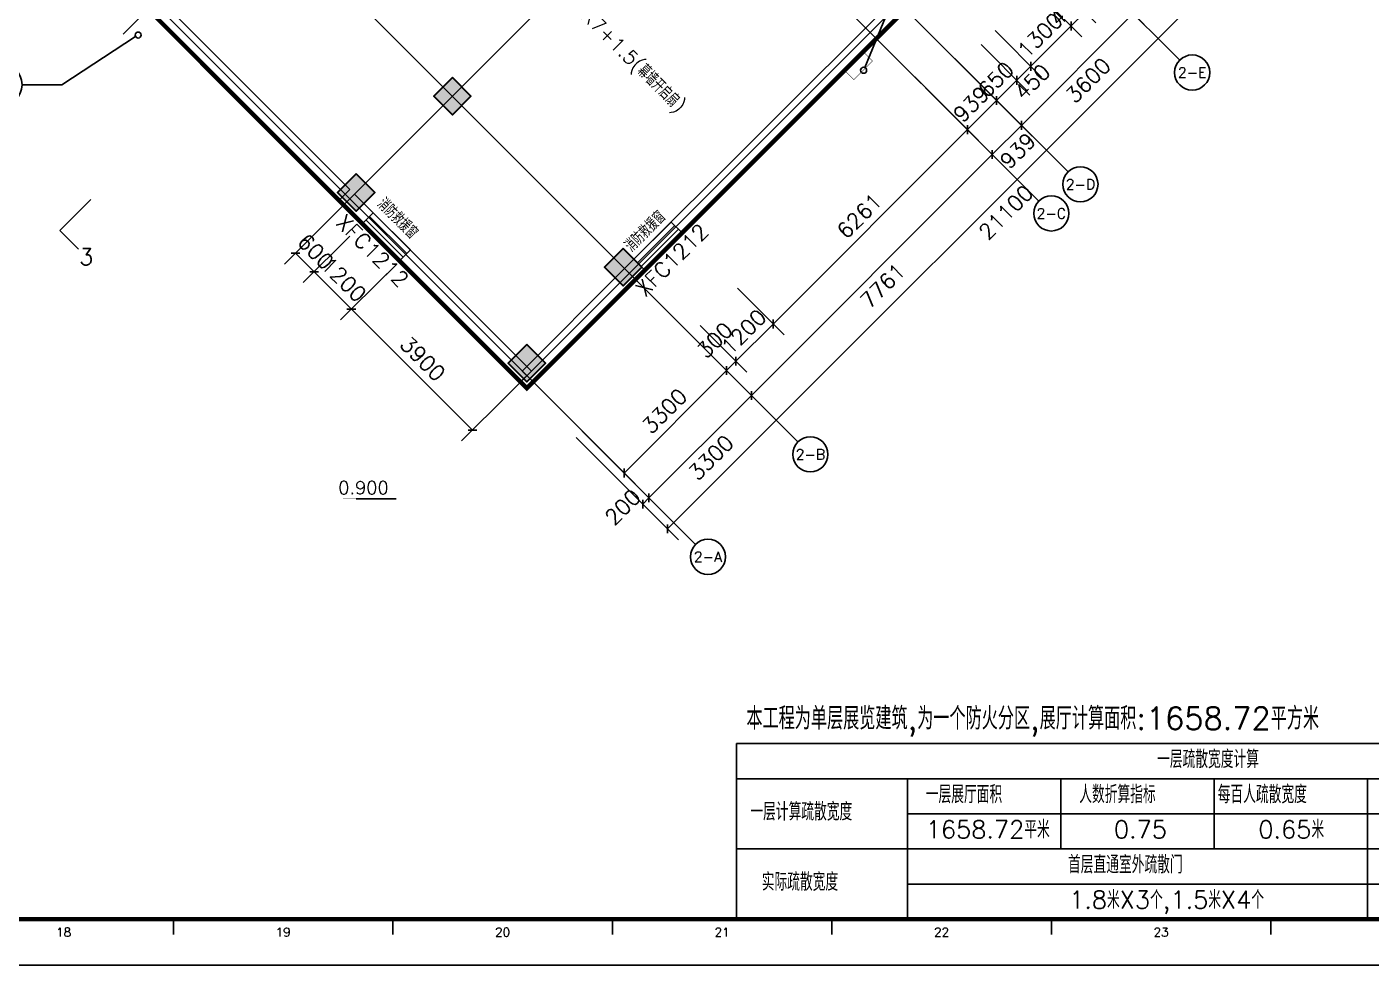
# Model space of a CAD drawing. Header units: inches. Extents: x 0 to 508000, y 0 to 738838.
# Drawn here: x 202662 to 233284, y 198338 to 219707 of the extents above; entities that cross this region are included whole.
import ezdxf
from ezdxf.enums import TextEntityAlignment as Align
from ezdxf.lldxf.tags import DXFTag

# ---------------------------------------------------------------- set-up
doc = ezdxf.new("R2010")
doc.units = ezdxf.units.IN
doc.header["$LTSCALE"] = 1000
doc.header["$MEASUREMENT"] = 0
doc.layers.get('0').update_dxf_attribs({"true_color": 0xffffff})
for name, color, linetype, true_color in [('AXIS', 3, 'Continuous', 0x00ff00), ('COLUMN', 7, 'Continuous', 0xc0c0c0), ('DIM_ELEV', 3, 'Continuous', 0x00ff00), ('DIM_IDEN', 3, 'Continuous', 0x00ff00), ('DIM_SYMB', 3, 'Continuous', 0x00ff00), ('DOTE', 1, 'DOTE', 0xff0000), ('PUB_DIM', 3, 'Continuous', 0x00ff00), ('PUB_TEXT', 7, 'Continuous', 0xffffff), ('PUB_TITLE', 4, 'Continuous', 0x00ffff), ('TK', 7, 'Continuous', 0xffffff), ('WALL', 7, 'Continuous', 0xc0c0c0), ('WINDOW', 4, 'Continuous', 0x00ffff), ('WINDOW_TEXT', 7, 'Continuous', 0xffffff), ('ZG-图框层', 4, 'Continuous', 0x00ffff), ('柱填充', 7, 'Continuous', 0xc0c0c0), ('砼柱', 2, 'Continuous', 0xffff00)]:
    doc.layers.add(name, color=color, linetype=linetype, true_color=true_color)
doc.styles.add('ISOCP', font='txt.shx', dxfattribs={"height": 0.2, "bigfont": 'gbcbig.shx'})
doc.styles.add('TXTSTY_ANONYMOUS', font='txt.shx', dxfattribs={"height": 0.2, "bigfont": 'gbcbig.shx'})
tags = doc.linetypes.add('DOTE', pattern=[2.42, 2, -0.2, 0.02, -0.2]).pattern_tags.tags
tags[10:11] = [DXFTag(74, 4), DXFTag(75, 0), DXFTag(340, '0'), DXFTag(46, 0.0), DXFTag(50, 0.0), DXFTag(44, 0.0), DXFTag(45, 0.0)]
tags[8:9] = [DXFTag(74, 4), DXFTag(75, 0), DXFTag(340, '0'), DXFTag(46, 0.0), DXFTag(50, 0.0), DXFTag(44, 0.0), DXFTag(45, 0.0)]
tags[6:7] = [DXFTag(74, 4), DXFTag(75, 0), DXFTag(340, '0'), DXFTag(46, 0.0), DXFTag(50, 0.0), DXFTag(44, 0.0), DXFTag(45, 0.0)]
tags[4:5] = [DXFTag(74, 4), DXFTag(75, 0), DXFTag(340, '0'), DXFTag(46, 0.0), DXFTag(50, 0.0), DXFTag(44, 0.0), DXFTag(45, 0.0)]

# ---------------------------------------------------------------- blocks, each defined once
blk = doc.blocks.new('DAnoyomous1428')
at = {"layer": 'WALL', "lineweight": -3}
for p, q in [((222431, 220354), (216279, 214202)), ((222678, 220106), (222431, 220354)), ((222678, 220106), (216527, 213955)), ((216527, 213955), (216279, 214202))]:
    blk.add_line(p, q, dxfattribs=at)
blk = doc.blocks.new('DAnoyomous1436')
at = {"layer": 'WINDOW', "lineweight": -3}
for p, q in [((217340, 215263), (216491, 214414)), ((217422, 215180), (216574, 214332)), ((217505, 215098), (216656, 214249)), ((217587, 215015), (216739, 214167)), ((217587, 215015), (217340, 215263)), ((216739, 214167), (216491, 214414))]:
    blk.add_line(p, q, dxfattribs=at)
at = {"layer": 'WINDOW_TEXT', "style": 'TXTSTY_ANONYMOUS'}
blk.add_text('XFC1212', height=350, rotation=45, dxfattribs=at).set_placement((217357, 214397), align=Align.MIDDLE_CENTER)
blk = doc.blocks.new('DAnoyomous1734')
at = {"layer": 'WINDOW', "lineweight": -3}
for p, q in [((210304, 215227), (210551, 215475)), ((211235, 214461), (210386, 215310)), ((211317, 214544), (210469, 215392)), ((211400, 214626), (210551, 215475)), ((211152, 214379), (210304, 215227)), ((211152, 214379), (211400, 214626))]:
    blk.add_line(p, q, dxfattribs=at)
at = {"layer": 'WINDOW_TEXT', "style": 'TXTSTY_ANONYMOUS'}
blk.add_text('XFC1212', height=350, rotation=315, dxfattribs=at).set_placement((210534, 214609), align=Align.MIDDLE_CENTER)
blk = doc.blocks.new('DAnoyomous2327')
at = {"layer": 'WALL', "lineweight": -3}
for p, q in [((205425, 220106), (205672, 220354)), ((210021, 216005), (205672, 220354)), ((209773, 215758), (205425, 220106)), ((209773, 215758), (210021, 216005))]:
    blk.add_line(p, q, dxfattribs=at)
blk = doc.blocks.new('DAnoyomous2332')
at = {"layer": 'WALL', "lineweight": -3}
for p, q in [((209879, 215652), (210127, 215899)), ((214157, 211869), (210127, 215899)), ((213910, 211621), (209879, 215652)), ((213910, 211621), (214157, 211869))]:
    blk.add_line(p, q, dxfattribs=at)
blk = doc.blocks.new('DAnoyomous2351')
at = {"layer": 'AXIS', "lineweight": -3}
for p, q in [((229703, 225385), (232531, 222557)), ((226097, 221779), (228925, 218950)), ((223551, 219233), (226380, 216405)), ((222887, 218569), (225716, 215741)), ((217399, 213081), (220228, 210253)), ((215066, 210748), (217894, 207920))]:
    blk.add_line(p, q, dxfattribs=at)
for centre in [(232814, 222274), (229208, 218668), (226663, 216122), (225999, 215458), (220511, 209970), (218177, 207637)]:
    blk.add_circle(centre, 400, dxfattribs=at)
at = {"layer": 'AXIS', "color": 7, "true_color": 0xffffff, "style": 'TXTSTY_ANONYMOUS'}
for s, p in [('2-F', (232814, 222274)), ('2-E', (229208, 218668)), ('2-D', (226663, 216122)), ('2-C', (225999, 215458)), ('2-B', (220511, 209970)), ('2-A', (218177, 207637))]:
    blk.add_text(s, height=233.3, dxfattribs=at).set_placement(p, align=Align.MIDDLE_CENTER)
blk = doc.blocks.new('DAnoyomous2358')
at = {"layer": 'AXIS', "lineweight": -3}
for p, q in [((230092, 225279), (232425, 222946)), ((232178, 223293), (232178, 223093)), ((217258, 208273), (232178, 223193)), ((215172, 210359), (217505, 208026)), ((217258, 208373), (217258, 208173))]:
    blk.add_line(p, q, dxfattribs=at)
at = {"layer": 'AXIS', "color": 7, "true_color": 0xffffff, "style": 'TXTSTY_ANONYMOUS'}
blk.add_text('21100', height=350, rotation=45, dxfattribs=at).set_placement((224965, 215486), align=Align.MIDDLE_CENTER)
blk = doc.blocks.new('DAnoyomous2389')
at = {"layer": 'AXIS', "lineweight": -3}
for p, q in [((229951, 225138), (231718, 223370)), ((230092, 225279), (231860, 223511)), ((231612, 223859), (231612, 223659)), ((227865, 220011), (231471, 223617)), ((231471, 223617), (231612, 223759)), ((231471, 223717), (231471, 223517)), ((226344, 221531), (228112, 219764)), ((225319, 217465), (227865, 220011)), ((227865, 220111), (227865, 219911)), ((223799, 218986), (225566, 217218)), ((223135, 218322), (224903, 216554)), ((224655, 216801), (225319, 217465)), ((225319, 217565), (225319, 217365)), ((224655, 216901), (224655, 216701)), ((219167, 211314), (224655, 216801)), ((217647, 212834), (219415, 211066)), ((216834, 208980), (219167, 211314)), ((219167, 211414), (219167, 211214)), ((215313, 210500), (217081, 208733)), ((215172, 210359), (216940, 208591)), ((216692, 208839), (216834, 208980)), ((216692, 208939), (216692, 208739)), ((216834, 209080), (216834, 208880))]:
    blk.add_line(p, q, dxfattribs=at)
at = {"layer": 'AXIS', "color": 7, "true_color": 0xffffff, "style": 'TXTSTY_ANONYMOUS'}
for s, p in [('200', (231679, 224215)), ('5100', (229915, 221567)), ('3600', (226839, 218491)), ('939', (225235, 216886)), ('7761', (222159, 213810)), ('3300', (218248, 209899)), ('200', (216236, 208772))]:
    blk.add_text(s, height=350, rotation=45, dxfattribs=at).set_placement(p, align=Align.MIDDLE_CENTER)
blk = doc.blocks.new('DAnoyomous2559')
at = {"layer": 'DIM_ELEV', "lineweight": -3}
blk.add_line((210161, 208958), (211072, 208958), dxfattribs=at)
at = {"layer": 'DIM_ELEV', "lineweight": -3, "const_width": 1}
blk.add_lwpolyline([(209861, 208958), (210461, 208958), (210161, 208658)], close=True, dxfattribs=at)
at = {"layer": 'DIM_ELEV', "color": 7, "true_color": 0xffffff, "style": 'TXTSTY_ANONYMOUS'}
blk.add_text('0.900', height=297.5, dxfattribs=at).set_placement((210903, 209063), align=Align.RIGHT)
blk = doc.blocks.new('bvfdbgfhgfj')
at = {"layer": '柱填充', "true_color": 0x333333}
for points in [[(815171615, 579310299), (815171191, 579309875), (815171615, 579309450), (815172039, 579309875)], [(815169423, 579308107), (815168999, 579307683), (815169423, 579307258), (815169847, 579307683)], [(815175504, 579306410), (815175080, 579305986), (815175504, 579305561), (815175929, 579305986)], [(815173312, 579304218), (815172888, 579303794), (815173312, 579303369), (815173737, 579303794)]]:
    blk.add_hatch(color=250, dxfattribs=at).paths.add_polyline_path(points, flags=0)
at = {"layer": '砼柱', "color": 3, "lineweight": 35, "true_color": 0x00ff00}
for points in [[(815171615, 579310299), (815171191, 579309875), (815171615, 579309450), (815172039, 579309875)], [(815169423, 579308107), (815168999, 579307683), (815169423, 579307258), (815169847, 579307683)], [(815175504, 579306410), (815175080, 579305986), (815175504, 579305561), (815175929, 579305986)], [(815173312, 579304218), (815172888, 579303794), (815173312, 579303369), (815173737, 579303794)]]:
    blk.add_lwpolyline(points, close=True, dxfattribs=at)
blk = doc.blocks.new('DAnoyomous5434')
at = {"layer": 'COLUMN', "lineweight": -3}
for p, q in [((212355, 218551), (211931, 218126)), ((212780, 218126), (212355, 218551)), ((211931, 218126), (212355, 217702)), ((212355, 217702), (212780, 218126))]:
    blk.add_line(p, q, dxfattribs=at)
blk = doc.blocks.new('DAnoyomous5439')
at = {"layer": 'COLUMN', "lineweight": -3}
for p, q in [((210163, 216359), (209739, 215934)), ((210588, 215934), (210163, 216359)), ((209739, 215934), (210163, 215510)), ((210163, 215510), (210588, 215934))]:
    blk.add_line(p, q, dxfattribs=at)
blk = doc.blocks.new('DAnoyomous5444')
at = {"layer": 'COLUMN', "lineweight": -3}
for p, q in [((214052, 212470), (213628, 212045)), ((214477, 212045), (214052, 212470)), ((213628, 212045), (214052, 211621)), ((214052, 211621), (214477, 212045))]:
    blk.add_line(p, q, dxfattribs=at)
blk = doc.blocks.new('DAnoyomous5449')
at = {"layer": 'COLUMN', "lineweight": -3}
for p, q in [((216244, 214661), (215820, 214237)), ((216668, 214237), (216244, 214661)), ((215820, 214237), (216244, 213813)), ((216244, 213813), (216668, 214237))]:
    blk.add_line(p, q, dxfattribs=at)
blk = doc.blocks.new('DAnoyomous5525')
at = {"layer": 'WALL', "lineweight": -3}
for p, q in [((216279, 214202), (213945, 211869)), ((216527, 213955), (216279, 214202)), ((216527, 213955), (214193, 211621)), ((214193, 211621), (213945, 211869))]:
    blk.add_line(p, q, dxfattribs=at)
blk = doc.blocks.new('DAnoyomous9042')
at = {"layer": 'DIM_IDEN', "lineweight": -3}
for p, q in [((221749, 218782), (223381, 222743)), ((223381, 222743), (227678, 222743))]:
    blk.add_line(p, q, dxfattribs=at)
for centre, radius in [((227178, 222743), 500), ((221723, 218718), 68.5)]:
    blk.add_circle(centre, radius, dxfattribs=at)
blk = doc.blocks.new('DAnoyomous9334')
at = {"layer": 'DIM_SYMB', "lineweight": -3}
for q in [(204121, 215778), (203838, 214647)]:
    blk.add_line((203414, 215071), q, dxfattribs=at)
at = {"layer": 'DIM_SYMB', "color": 7, "true_color": 0xffffff, "style": 'TXTSTY_ANONYMOUS'}
blk.add_text('3', height=375, dxfattribs=at).set_placement((204015, 214470), align=Align.MIDDLE_CENTER)
blk = doc.blocks.new('DAnoyomous14257')
at = {"layer": 'PUB_DIM', "lineweight": -3}
for p, q in [((230092, 224996), (231153, 223935)), ((230905, 224183), (229738, 223016)), ((230905, 224283), (230905, 224083)), ((228925, 223829), (229986, 222769)), ((229738, 223016), (228466, 221743)), ((229738, 223116), (229738, 222916)), ((227652, 222557), (228713, 221496)), ((227193, 222097), (228254, 221036)), ((226875, 221779), (227935, 220718)), ((228466, 221743), (228006, 221284)), ((228466, 221843), (228466, 221643)), ((228006, 221284), (227688, 220966)), ((228006, 221384), (228006, 221184)), ((225955, 220860), (227016, 219799)), ((227688, 220966), (226769, 220046)), ((227688, 221066), (227688, 220866)), ((225637, 220541), (226698, 219481)), ((226769, 220046), (226450, 219728)), ((226769, 220146), (226769, 219946)), ((224718, 219622), (225779, 218561)), ((226450, 219728), (225531, 218809)), ((226450, 219828), (226450, 219628)), ((224400, 219304), (225460, 218243)), ((223940, 218844), (225001, 217784)), ((225531, 218809), (225213, 218491)), ((225531, 218909), (225531, 218709)), ((225213, 218491), (224753, 218031)), ((225213, 218591), (225213, 218391)), ((223276, 218180), (224337, 217120)), ((224753, 218031), (224089, 217367)), ((224753, 218131), (224753, 217931)), ((224089, 217467), (224089, 217267)), ((224089, 217367), (219662, 212940)), ((218849, 213753), (219910, 212693)), ((218001, 212905), (219061, 211844)), ((219662, 212940), (218814, 212092)), ((219662, 213040), (219662, 212840)), ((217788, 212692), (218849, 211632)), ((218814, 212092), (218601, 211879)), ((218601, 211979), (218601, 211779)), ((218814, 212192), (218814, 211992)), ((218601, 211879), (216268, 209546)), ((215455, 210359), (216516, 209298)), ((216268, 209646), (216268, 209446))]:
    blk.add_line(p, q, dxfattribs=at)
at = {"layer": 'PUB_DIM', "color": 7, "true_color": 0xffffff, "style": 'TXTSTY_ANONYMOUS'}
for s, p in [('1650', (230074, 223847)), ('1800', (228855, 222627)), ('650', (227988, 221761)), ('450', (227599, 221372)), ('1300', (226981, 220754)), ('450', (226362, 220135)), ('1300', (225743, 219516)), ('650', (224736, 218508)), ('450', (225566, 218455)), ('939', (224174, 217947)), ('6261', (221628, 215401)), ('1200', (218991, 212763)), ('300', (218332, 212573)), ('3300', (217187, 210960))]:
    blk.add_text(s, height=350, rotation=45, dxfattribs=at).set_placement(p, align=Align.MIDDLE_CENTER)
blk = doc.blocks.new('DAnoyomous16025')
at = {"layer": 'PUB_DIM', "lineweight": -3}
for p, q in [((209595, 215367), (208534, 214306)), ((210019, 214943), (208958, 213882)), ((208882, 214554), (208682, 214554)), ((209206, 214129), (208782, 214554)), ((209306, 214129), (209106, 214129)), ((210054, 213281), (209206, 214129)), ((210868, 214094), (209807, 213033)), ((210154, 213281), (209954, 213281)), ((212812, 210523), (210054, 213281)), ((213625, 211336), (212565, 210276)), ((212912, 210523), (212712, 210523))]:
    blk.add_line(p, q, dxfattribs=at)
at = {"layer": 'PUB_DIM', "color": 7, "true_color": 0xffffff, "style": 'TXTSTY_ANONYMOUS'}
for s, p in [('600', (209241, 214589)), ('1200', (209878, 213953)), ('3900', (211681, 212149))]:
    blk.add_text(s, height=350, rotation=315, dxfattribs=at).set_placement(p, align=Align.MIDDLE_CENTER)
blk = doc.blocks.new('DAnoyomous18383')
at = {"layer": 'DIM_IDEN', "lineweight": -3}
for p, q in [((205140, 219485), (203458, 218391)), ((203458, 218391), (202551, 218391))]:
    blk.add_line(p, q, dxfattribs=at)
for centre, radius in [((205198, 219522), 68.5), ((202051, 218391), 500)]:
    blk.add_circle(centre, radius, dxfattribs=at)

msp = doc.modelspace()

# ---------------------------------------------------------------- linework, layer by layer
at = {"color": 6, "lineweight": -3, "true_color": 0xff00ff}
for p, q in [((240829, 203384), (218829, 203384)), ((218829, 203384), (218829, 199384)), ((240829, 202584), (218829, 202584)), ((222723, 202584), (222723, 199384)), ((226216, 202584), (226216, 200984)), ((229708, 202584), (229708, 200984)), ((233201, 202584), (233201, 200984)), ((240829, 201784), (222723, 201784)), ((240829, 200984), (218829, 200984)), ((233201, 200984), (233201, 199384)), ((233201, 200984), (233201, 199384)), ((240829, 200184), (222723, 200184)), ((240829, 199384), (218829, 199384))]:
    msp.add_line(p, q, dxfattribs=at)
at = {"lineweight": -3}
for points, const_width in [([(186028, 244170), (207617, 222581), (205283, 220248), (214051, 211480), (222820, 220248), (218789, 224278), (224941, 230430), (199839, 255532)], 100), ([(221714, 219142), (221926, 218930), (221502, 218506), (221290, 218718)], 10)]:
    msp.add_lwpolyline(points, dxfattribs=dict(at, const_width=const_width))
at = {"layer": 'DOTE', "lineweight": -3}
for p, q in [((223037, 218419), (183980, 257476)), ((217399, 213081), (178343, 252138)), ((215066, 210748), (176009, 249805)), ((223551, 219233), (193687, 249098)), ((222183, 236865), (204859, 219541)), ((226638, 232410), (209314, 215086)), ((230668, 228379), (213344, 211055))]:
    msp.add_line(p, q, dxfattribs=at)
at = {"layer": 'TK', "lineweight": -3}
for p, q in [((206000, 199430), (206000, 199038)), ((211000, 199430), (211000, 199038)), ((216000, 199430), (216000, 199038)), ((221000, 199430), (221000, 199038)), ((226000, 199430), (226000, 199038)), ((231000, 199430), (231000, 199038))]:
    msp.add_line(p, q, dxfattribs=at)
at = {"layer": 'ZG-图框层', "lineweight": -3}
msp.add_lwpolyline([(113500, 282438), (113500, 198338), (247300, 198338), (247300, 282438)], close=True, dxfattribs=at)
at = {"layer": 'ZG-图框层', "lineweight": -3, "const_width": 100}
msp.add_lwpolyline([(116000, 199384), (116000, 281438), (246300, 281438), (246300, 199384)], close=True, dxfattribs=at)

# ---------------------------------------------------------------- block references
msp.add_blockref('bvfdbgfhgfj', (-814959260, -579091748))
at = {"layer": 'AXIS'}
for name in ['DAnoyomous2351', 'DAnoyomous2358', 'DAnoyomous2389']:
    msp.add_blockref(name, (0, 0), dxfattribs=at)
at = {"layer": 'COLUMN'}
for name in ['DAnoyomous5434', 'DAnoyomous5439', 'DAnoyomous5449', 'DAnoyomous5444']:
    msp.add_blockref(name, (0, 0), dxfattribs=at)
at = {"layer": 'DIM_ELEV'}
msp.add_blockref('DAnoyomous2559', (0, 0), dxfattribs=at)
at = {"layer": 'DIM_IDEN'}
for name in ['DAnoyomous9042', 'DAnoyomous18383']:
    msp.add_blockref(name, (0, 0), dxfattribs=at)
at = {"layer": 'DIM_SYMB'}
msp.add_blockref('DAnoyomous9334', (0, 0), dxfattribs=at)
at = {"layer": 'PUB_DIM'}
for name in ['DAnoyomous14257', 'DAnoyomous16025']:
    msp.add_blockref(name, (0, 0), dxfattribs=at)
at = {"layer": 'WALL'}
for name in ['DAnoyomous2327', 'DAnoyomous1428', 'DAnoyomous2332', 'DAnoyomous5525']:
    msp.add_blockref(name, (0, 0), dxfattribs=at)
at = {"layer": 'WINDOW'}
for name in ['DAnoyomous1734', 'DAnoyomous1436']:
    msp.add_blockref(name, (0, 0), dxfattribs=at)

# ---------------------------------------------------------------- texts
at = {"layer": 'PUB_TEXT', "style": 'TXTSTY_ANONYMOUS'}
for s, height, rotation, p in [('计算自然排烟窗为:1.2X1.2X0.8+0.45X0.6X0.8X4+0.45X1.2X0.8X7+1.5(幕墙开启扇)', 318.75, 315, (207102, 228099)), ('消防救援窗', 297.5, 315, (210614, 215639)), ('消防救援窗', 297.5, 45, (216453, 214557))]:
    msp.add_text(s, height=height, rotation=rotation, dxfattribs=at).set_placement(p)
at = {"layer": 'PUB_TITLE', "style": 'TXTSTY_ANONYMOUS'}
for s, height, p in [('本工程为单层展览建筑,为一个防火分区,展厅计算面积:1658.72平方米', 510, (219054, 203704)), ('一层疏散宽度计算', 402.9, (228409, 202826)), ('一层展厅面积', 402.9, (223140, 202026)), ('人数折算指标', 402.9, (226636, 202026)), ('每百人疏散宽度', 402.9, (229790, 202026)), ('一层计算疏散宽度', 402.9, (219144, 201632)), ('1658.72平米', 402.9, (223140, 201226)), ('0.75', 402.9, (227426, 201226)), ('0.65米', 402.9, (230716, 201226)), ('首层直通室外疏散门', 402.9, (226380, 200426)), ('实际疏散宽度', 402.9, (219403, 200032)), ('1.8米X3个,1.5米X4个', 402.9, (226405, 199626))]:
    msp.add_text(s, height=height, dxfattribs=at).set_placement(p)
at = {"layer": 'TK', "style": 'ISOCP'}
for s, p in [('18', (203500, 199088)), ('19', (208500, 199088)), ('20', (213500, 199088)), ('21', (218500, 199088)), ('22', (223500, 199088)), ('23', (228500, 199088))]:
    msp.add_text(s, height=200, dxfattribs=at).set_placement(p, align=Align.MIDDLE_CENTER)

doc.saveas('drawing.dxf')
